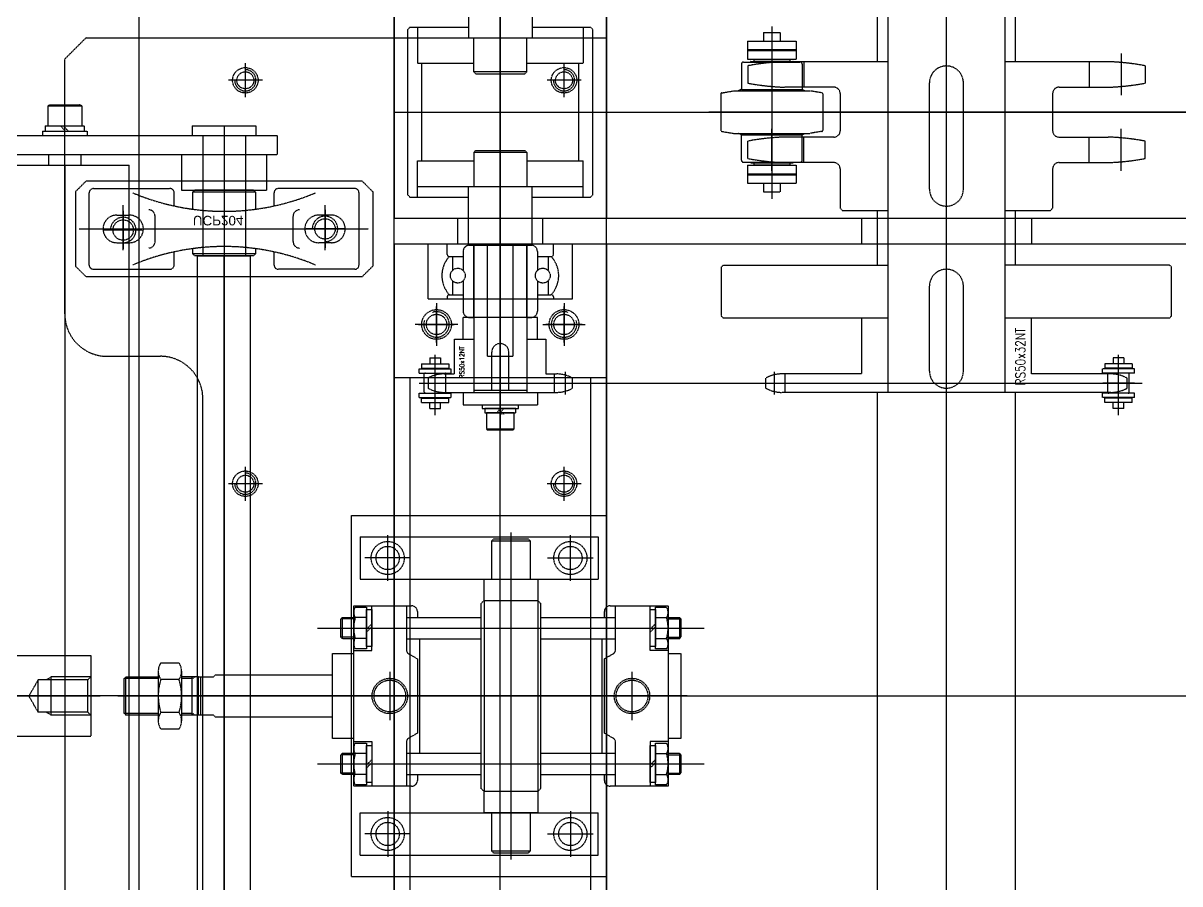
# Model space of a CAD drawing. Header units: millimetres. Extents: x -955179 to -912907, y 62798 to 154298.
# Drawn here: x -954581 to -954037, y 96557 to 96962 of the extents above; entities that cross this region are included whole.
import ezdxf

# ---------------------------------------------------------------- set-up
doc = ezdxf.new("R2010")
doc.units = ezdxf.units.MM
doc.header["$MEASUREMENT"] = 0
doc.linetypes.add('HIDDEN', pattern=[0.375, 0.25, -0.125])
doc.layers.add('CV', color=251, linetype='HIDDEN')
doc.styles.add('KKD', font='romans.shx', dxfattribs={"width": 0.8, "bigfont": 'whgtxt.shx'})
doc.styles.get("Standard").update_dxf_attribs({"font": 'arial.ttf', "height": 1000})

# ---------------------------------------------------------------- blocks, each defined once
blk = doc.blocks.new('A$C310B4FA0')
for p, q in [((176, 150.1), (176.9, 151)), ((176, 132), (176, 150.1)), ((176, 150.1), (194, 150.1)), ((176.9, 151), (193.1, 151)), ((193.1, 151), (194, 150.1)), ((194, 150.1), (194, 132)), ((172.4, 122), (172.4, 132)), ((172.4, 132), (197.6, 132)), ((197.6, 132), (197.6, 122)), ((171, 120.6), (172.4, 122)), ((171, 33.4), (171, 120.6)), ((172.4, 122), (197.6, 122)), ((172.4, 122), (172.4, 32)), ((197.6, 122), (199, 120.6)), ((197.6, 122), (197.6, 32)), ((199, 120.6), (199, 33.4)), ((111, 119.5), (135.8, 119.5)), ((111, 34.5), (111, 119.5)), ((111, 116.36), (111, 101.64)), ((111.76, 118.81), (117, 118.81)), ((117, 118.81), (117, 99.19)), ((117, 100.3), (117, 117.7)), ((117, 117.7), (119.5, 117.7)), ((119.5, 98.5), (119.5, 119.5)), ((119.5, 117.7), (119.5, 100.3)), ((135.8, 119.5), (135.8, 98.7)), ((135.8, 119.5), (138.25, 119.5)), ((141, 116.75), (141, 114)), ((229, 114), (229, 116.75)), ((231.75, 119.5), (234.2, 119.5)), ((234.2, 98.7), (234.2, 119.5)), ((234.2, 119.5), (259, 119.5)), ((250.5, 98.5), (250.5, 119.5)), ((250.5, 117.7), (253, 117.7)), ((250.5, 100.3), (250.5, 117.7)), ((253, 99.19), (253, 118.81)), ((253, 118.81), (258.24, 118.81)), ((253, 117.7), (253, 100.3)), ((259, 119.5), (259, 34.5)), ((259, 101.64), (259, 116.36)), ((105, 113.32), (105.68, 114)), ((105, 104.68), (105, 113.32)), ((105.68, 114), (111, 114)), ((105.68, 104), (105.68, 114)), ((117, 113.91), (111.76, 113.91)), ((119.5, 110.96), (117, 108.46)), ((119.5, 109.54), (117, 107.04)), ((135.8, 114), (171, 114)), ((199, 114), (234.2, 114)), ((250.5, 108.46), (253, 110.96)), ((250.5, 107.04), (253, 109.54)), ((253, 113.91), (258.24, 113.91)), ((259, 114), (264.32, 114)), ((264.32, 114), (265, 113.32)), ((264.32, 114), (264.32, 104)), ((265, 113.32), (265, 104.68)), ((105.68, 104), (105, 104.68)), ((111, 104), (105.68, 104)), ((117, 104.09), (111.76, 104.09)), ((135.8, 104), (171, 104)), ((142, 104), (142, 50)), ((199, 104), (234.2, 104)), ((228, 50), (228, 104)), ((253, 104.09), (258.24, 104.09)), ((264.32, 104), (259, 104)), ((265, 104.68), (264.32, 104)), ((111, 98.5), (119.5, 98.5)), ((117, 99.19), (111.76, 99.19)), ((119.5, 100.3), (117, 100.3)), ((253, 100.3), (250.5, 100.3)), ((259, 98.5), (250.5, 98.5)), ((258.24, 99.19), (253, 99.19)), ((20.21, 92.59), (28.79, 92.59)), ((101, 57), (101, 97)), ((101, 97), (111, 97)), ((136.83, 96.91), (141, 94.5)), ((141, 94.5), (141, 59.5)), ((229, 94.5), (233.17, 96.91)), ((229, 59.5), (229, 94.5)), ((259, 97), (265, 97)), ((265, 97), (265, 57)), ((19, 88.69), (19, 65.31)), ((30, 88.69), (30, 65.31)), ((3, 85.19), (3.81, 86)), ((3, 68.81), (3, 85.19)), ((3.81, 86), (19, 86)), ((3.81, 68), (3.81, 86)), ((28.79, 84.79), (20.21, 84.79)), ((38, 86), (30, 86)), ((35, 68), (35, 86)), ((38, 68), (38, 86)), ((38, 86), (45, 86)), ((39, 68), (39, 86)), ((45, 86), (46, 87)), ((46, 87), (101, 87)), ((3.81, 68), (3, 68.81)), ((19, 68), (3.81, 68)), ((28.79, 69.21), (20.21, 69.21)), ((38, 68), (30, 68)), ((45, 68), (38, 68)), ((46, 67), (45, 68)), ((101, 67), (46, 67)), ((28.79, 61.41), (20.21, 61.41)), ((111, 57), (101, 57)), ((111, 55.5), (119.5, 55.5)), ((111.76, 54.81), (117, 54.81)), ((117, 54.81), (117, 35.19)), ((119.5, 55.5), (119.5, 34.5)), ((135.8, 55.3), (135.8, 34.5)), ((141, 59.5), (136.83, 57.09)), ((233.17, 57.09), (229, 59.5)), ((234.2, 34.5), (234.2, 55.3)), ((259, 55.5), (250.5, 55.5)), ((250.5, 55.5), (250.5, 34.5)), ((253, 35.19), (253, 54.81)), ((253, 54.81), (258.24, 54.81)), ((265, 57), (259, 57)), ((105, 49.32), (105.68, 50)), ((105, 40.68), (105, 49.32)), ((105.68, 50), (111, 50)), ((105.68, 40), (105.68, 50)), ((111, 52.36), (111, 37.64)), ((117, 49.91), (111.76, 49.91)), ((117, 36.3), (117, 53.7)), ((117, 53.7), (119.5, 53.7)), ((119.5, 53.7), (119.5, 36.3)), ((135.8, 50), (171, 50)), ((199, 50), (234.2, 50)), ((250.5, 53.7), (253, 53.7)), ((250.5, 36.3), (250.5, 53.7)), ((253, 53.7), (253, 36.3)), ((253, 49.91), (258.24, 49.91)), ((259, 37.64), (259, 52.36)), ((259, 50), (264.32, 50)), ((264.32, 50), (265, 49.32)), ((264.32, 50), (264.32, 40)), ((265, 49.32), (265, 40.68)), ((119.5, 46.96), (117, 44.46)), ((119.5, 45.54), (117, 43.04)), ((250.5, 44.46), (253, 46.96)), ((250.5, 43.04), (253, 45.54)), ((105.68, 40), (105, 40.68)), ((111, 40), (105.68, 40)), ((117, 40.09), (111.76, 40.09)), ((135.8, 40), (171, 40)), ((141, 40), (141, 37.25)), ((199, 40), (234.2, 40)), ((229, 37.25), (229, 40)), ((253, 40.09), (258.24, 40.09)), ((264.32, 40), (259, 40)), ((265, 40.68), (264.32, 40)), ((135.8, 34.5), (111, 34.5)), ((117, 35.19), (111.76, 35.19)), ((119.5, 36.3), (117, 36.3)), ((138.25, 34.5), (135.8, 34.5)), ((172.4, 32), (171, 33.4)), ((199, 33.4), (197.6, 32)), ((234.2, 34.5), (231.75, 34.5)), ((259, 34.5), (234.2, 34.5)), ((253, 36.3), (250.5, 36.3)), ((258.24, 35.19), (253, 35.19)), ((197.6, 32), (172.4, 32)), ((172.4, 22), (172.4, 32)), ((197.6, 32), (197.6, 22)), ((197.6, 22), (172.4, 22)), ((176, 3.9), (176, 22)), ((194, 22), (194, 3.9)), ((176.9, 3), (176, 3.9)), ((194, 3.9), (176, 3.9)), ((193.1, 3), (176.9, 3)), ((194, 3.9), (193.1, 3))]:
    blk.add_line(p, q)
for centre in [(128, 77), (242, 77)]:
    blk.add_circle(centre, 7.47)
for centre, radius, start, end in [((115.34, 116.36), 4.34, 145.6158, 214.3842), ((138.25, 116.75), 2.75, 0, 90), ((231.75, 116.75), 2.75, 90, 180), ((254.66, 116.36), 4.34, 325.6158, 34.3842), ((127.24, 109), 16.24, 162.412, 197.588), ((242.76, 109), 16.24, 342.412, 17.588), ((115.34, 101.64), 4.34, 145.6158, 214.3842), ((254.66, 101.64), 4.34, 325.6158, 34.3842), ((137.87, 98.7), 2.07, 180, 240), ((232.13, 98.7), 2.07, 300, 0), ((25.9, 88.69), 6.9, 145.6158, 214.3842), ((23.1, 88.69), 6.9, 325.6158, 34.3842), ((44.79, 77), 25.79, 162.412, 197.588), ((4.21, 77), 25.79, 342.412, 17.588), ((25.9, 65.31), 6.9, 145.6158, 214.3842), ((23.1, 65.31), 6.9, 325.6158, 34.3842), ((115.34, 52.36), 4.34, 145.6158, 214.3842), ((137.87, 55.3), 2.07, 120, 180), ((232.13, 55.3), 2.07, 0, 60), ((254.66, 52.36), 4.34, 325.6158, 34.3842), ((127.24, 45), 16.24, 162.412, 197.588), ((242.76, 45), 16.24, 342.412, 17.588), ((115.34, 37.64), 4.34, 145.6158, 214.3842), ((254.66, 37.64), 4.34, 325.6158, 34.3842), ((138.25, 37.25), 2.75, 270, 360), ((231.75, 37.25), 2.75, 180, 270)]:
    blk.add_arc(centre, radius, start, end)
at = {"layer": 'CV'}
for p, q in [((185, 154), (185, 0)), ((94, 109), (276, 109)), ((111, 113.32), (105, 113.32)), ((259, 113.32), (265, 113.32)), ((111, 104.68), (105, 104.68)), ((259, 104.68), (265, 104.68)), ((128, 88.33), (128, 65.67)), ((242, 88.33), (242, 65.67)), ((19, 85.19), (3, 85.19)), ((35, 85.19), (30, 85.19)), ((36.41, 86), (35, 85.19)), ((0, 77), (268, 77)), ((19, 68.81), (3, 68.81)), ((35, 68.81), (30, 68.81)), ((36.41, 68), (35, 68.81)), ((111, 49.32), (105, 49.32)), ((259, 49.32), (265, 49.32)), ((94, 45), (276, 45)), ((111, 40.68), (105, 40.68)), ((259, 40.68), (265, 40.68))]:
    blk.add_line(p, q, dxfattribs=at)
for centre in [(128, 77), (242, 77)]:
    blk.add_circle(centre, 8.33, dxfattribs=at)
blk = doc.blocks.new('A$C23B45319')
for p, q in [((1.05, 24.05), (1.05, 22.05)), ((1.05, 24.05), (13.98, 24.05)), ((1.05, 22.05), (13.98, 22.05)), ((4.97, 27), (10.06, 27)), ((4.97, 27), (4.97, 24.05)), ((10.06, 27), (10.06, 24.05)), ((13.98, 24.05), (13.98, 22.05)), ((0, 21.76), (15.01, 21.76)), ((0, 19.76), (0, 21.76)), ((0, 19.76), (15.01, 19.76)), ((0.01, 19.76), (15.01, 19.76)), ((2.43, 10.73), (2.43, 19.26)), ((12.59, 10.73), (12.59, 19.26)), ((15.03, 19.76), (15.03, 21.76)), ((0, 10.23), (15.01, 10.23)), ((0, 8.23), (0, 10.23)), ((0, 8.23), (15.01, 8.23)), ((1.05, 5.95), (1.05, 7.95)), ((1.05, 7.95), (13.98, 7.95)), ((1.05, 5.95), (13.98, 5.95)), ((4.97, 3), (4.97, 5.95)), ((10.06, 3), (10.06, 5.95)), ((13.98, 5.95), (13.98, 7.95)), ((15.03, 8.23), (15.03, 10.23)), ((4.97, 3), (10.06, 3))]:
    blk.add_line(p, q)
for centre, start, end in [((2.93, 19.26), 90, 180), ((12.09, 19.26), 0, 90), ((2.93, 10.73), 180, 270), ((12.09, 10.73), 270, 0)]:
    blk.add_arc(centre, 0.5, start, end)
at = {"layer": 'CV'}
for p, q in [((7.51, 0), (7.51, 28.3)), ((0, 15), (15.01, 15))]:
    blk.add_line(p, q, dxfattribs=at)
blk = doc.blocks.new('A$C6A421805')
at = {"layer": 'CV', "rotation": 90}
blk.add_blockref('A$C23B45319', (28.3, 0), dxfattribs=at)
blk = doc.blocks.new('A$C24162613')
at = {"layer": 'CV'}
for p, q in [((-275, -3700), (-275, 3700)), ((0, -3700), (0, 3700)), ((-225, -3700), (-225, -3110)), ((-213, -3700), (-213, -3110)), ((-275, -3326.26), (-275, -3551.82)), ((-202, -3334), (-203, -3335)), ((-203, -3335), (-203, -3412.5)), ((-179, -3334), (-202, -3334)), ((-178, -3335), (-179, -3334)), ((-178, -3335), (-178, -3412.5)), ((-296.84, -3346.5), (-288.66, -3346.5)), ((-253.16, -3346.5), (-261.34, -3346.5)), ((-147.35, -3688.18), (-147.35, -3347.83)), ((-156.4, -3352.56), (-154.4, -3352.56)), ((-156.4, -3352.56), (-156.4, -3365.48)), ((-154.4, -3352.56), (-154.4, -3365.48)), ((-154.12, -3351.51), (-154.12, -3366.52)), ((-152.12, -3351.51), (-154.12, -3351.51)), ((-152.12, -3351.51), (-152.12, -3366.52)), ((-152.12, -3351.52), (-152.12, -3366.52)), ((-143.08, -3353.94), (-151.62, -3353.94)), ((-147.35, -3351.51), (-147.35, -3366.52)), ((-142.58, -3351.51), (-142.58, -3366.52)), ((-140.59, -3351.51), (-142.58, -3351.51)), ((-140.59, -3351.51), (-140.59, -3366.52)), ((-138.3, -3352.56), (-140.3, -3352.56)), ((-140.3, -3352.56), (-140.3, -3365.48)), ((-138.3, -3352.56), (-138.3, -3365.48)), ((-302.62, -3357.81), (-282.93, -3357.81)), ((-247.38, -3357.81), (-267.07, -3357.81)), ((-132.35, -3359.02), (-160.65, -3359.02)), ((-159.35, -3356.48), (-159.35, -3361.57)), ((-159.35, -3356.48), (-156.4, -3356.48)), ((-142, -3359.02), (-152.7, -3359.02)), ((-149.74, -3355), (-144.96, -3355)), ((-135.35, -3356.48), (-138.3, -3356.48)), ((-135.35, -3356.48), (-135.35, -3361.57)), ((-298.75, -3363.8), (-298.75, -3412.5)), ((-286.75, -3387), (-286.75, -3363.8)), ((-263.25, -3387), (-263.25, -3363.8)), ((-251.25, -3387), (-251.25, -3363.8)), ((-159.35, -3361.57), (-156.4, -3361.57)), ((-151.7, -3362.55), (-151.7, -3400)), ((-143, -3364.1), (-151.7, -3364.1)), ((-143.08, -3364.1), (-151.62, -3364.1)), ((-143, -3362.55), (-143, -3517.45)), ((-135.35, -3361.57), (-138.3, -3361.57)), ((-156.4, -3365.48), (-154.4, -3365.48)), ((-152.12, -3366.53), (-154.12, -3366.53)), ((-140.59, -3366.53), (-142.58, -3366.53)), ((-138.3, -3365.48), (-140.3, -3365.48)), ((-298.75, -3372.8), (-286.75, -3372.8)), ((-251.25, -3372.8), (-263.25, -3372.8)), ((-283.75, -3390), (-266.25, -3390)), ((-248.25, -3390), (-229.75, -3390)), ((-228.75, -3391), (-229.75, -3390)), ((-228.75, -3412.5), (-228.75, -3391)), ((-225, -3400), (-213, -3400)), ((-151.7, -3400), (-178, -3400)), ((-178, -3400), (-178, -3412.5)), ((-298.75, -3407.5), (-339.8, -3407.5)), ((-203, -3407.5), (-228.75, -3407.5)), ((143, -3407.5), (-143, -3407.5)), ((-143, -3407.5), (-143, -3472.5)), ((-469.6, -3412.5), (-143, -3412.5)), ((-238.75, -3432), (-288.75, -3432)), ((-153, -3432), (-193, -3432)), ((397.66, -3440), (-497.16, -3440)), ((-238.75, -3448), (-288.75, -3448)), ((-153, -3448), (-193, -3448)), ((-469.6, -3467.5), (-143, -3467.5)), ((-298.75, -3467.5), (-298.75, -3516.19)), ((-228.75, -3489), (-228.75, -3467.5)), ((-203, -3545), (-203, -3467.5)), ((-178, -3467.5), (-178, -3545)), ((-178, -3467.5), (-178, -3480)), ((-298.75, -3472.5), (-339.8, -3472.5)), ((-203, -3472.5), (-228.75, -3472.5)), ((143, -3472.5), (-143, -3472.5)), ((-225, -3480), (-213, -3480)), ((-178, -3480), (-151.7, -3480)), ((-151.7, -3480), (-151.7, -3517.45)), ((-283.75, -3490), (-266.25, -3490)), ((-248.25, -3490), (-229.75, -3490)), ((-228.75, -3489), (-229.75, -3490)), ((-286.75, -3493), (-286.75, -3516.19)), ((-275, -3550.2), (-275, -3492.66)), ((-263.25, -3493), (-263.25, -3516.19)), ((-251.25, -3493), (-251.25, -3516.19)), ((-284.07, -3498.61), (-285, -3504.19)), ((-283.58, -3498.19), (-266.42, -3498.19)), ((-265.93, -3498.61), (-265, -3504.19)), ((-285.7, -3507.9), (-285, -3506.41)), ((-285, -3540.19), (-285, -3504.19)), ((-265, -3540.19), (-265, -3504.19)), ((-264.3, -3507.9), (-265, -3506.41)), ((-308.5, -3533.69), (-308.5, -3510.69)), ((-308.5, -3510.69), (-300, -3510.69)), ((-304.5, -3533.69), (-304.5, -3510.69)), ((-304, -3533.69), (-304, -3510.69)), ((-300, -3533.69), (-300, -3510.69)), ((-298.75, -3507.19), (-286.75, -3507.19)), ((-298.6, -3535.48), (-298.6, -3508.9)), ((-297.6, -3507.9), (-285.7, -3507.9)), ((-285.7, -3536.48), (-285.7, -3507.9)), ((-252.4, -3507.9), (-264.3, -3507.9)), ((-264.3, -3536.48), (-264.3, -3507.9)), ((-251.25, -3507.19), (-263.25, -3507.19)), ((-251.4, -3535.48), (-251.4, -3508.9)), ((-250, -3533.69), (-250, -3510.69)), ((-250, -3510.69), (-241.5, -3510.69)), ((-246, -3533.69), (-246, -3510.69)), ((-245.5, -3533.69), (-245.5, -3510.69)), ((-241.5, -3533.69), (-241.5, -3510.69)), ((-299.85, -3530.69), (-299.85, -3513.69)), ((-299.85, -3513.69), (-298.9, -3513.69)), ((-298.9, -3532.09), (-298.9, -3512.29)), ((-298.7, -3512.09), (-298.6, -3512.09)), ((-251.3, -3512.09), (-251.4, -3512.09)), ((-251.1, -3532.09), (-251.1, -3512.29)), ((-251.1, -3513.69), (-250.15, -3513.69)), ((-250.15, -3530.69), (-250.15, -3513.69)), ((-143, -3515.9), (-151.7, -3515.9)), ((-315.31, -3522.19), (-234.16, -3522.19)), ((-312.5, -3526.16), (-312.5, -3518.22)), ((-312.5, -3518.22), (-308.5, -3518.22)), ((-302.62, -3522.19), (-282.93, -3522.19)), ((-247.38, -3522.19), (-267.07, -3522.19)), ((-241.5, -3518.22), (-237.5, -3518.22)), ((-237.5, -3526.16), (-237.5, -3518.22)), ((-142, -3520.98), (-152.7, -3520.98)), ((-312.5, -3526.16), (-308.5, -3526.16)), ((-241.5, -3526.16), (-237.5, -3526.16)), ((-144.96, -3525), (-149.74, -3525)), ((-299.85, -3530.69), (-298.9, -3530.69)), ((-298.7, -3532.29), (-298.6, -3532.29)), ((-296.84, -3533.5), (-288.66, -3533.5)), ((-253.16, -3533.5), (-261.34, -3533.5)), ((-251.3, -3532.29), (-251.4, -3532.29)), ((-251.1, -3530.69), (-250.15, -3530.69)), ((-308.5, -3533.69), (-300, -3533.69)), ((-297.6, -3536.48), (-285.7, -3536.48)), ((-285.7, -3536.48), (-285, -3537.98)), ((-264.3, -3536.48), (-265, -3537.98)), ((-252.4, -3536.48), (-264.3, -3536.48)), ((-250, -3533.69), (-241.5, -3533.69)), ((-284.07, -3545.78), (-285, -3540.19)), ((-265.93, -3545.78), (-265, -3540.19)), ((-283.58, -3546.19), (-266.42, -3546.19)), ((-202, -3546), (-203, -3545)), ((-202, -3546), (-179, -3546)), ((-178, -3545), (-179, -3546)), ((0, -3562, -4.18), (0, -4015.64, -4.18)), ((825, -3600), (-825, -3600)), ((-325, -3600), (-225, -3600)), ((-225, -3600), (-325, -3600)), ((310, -3600, -0.01), (-310, -3600, -0.01)), ((-310, -3845), (-310, -3600)), ((-150, -3600), (-213, -3600)), ((-150, -3600), (-213, -3600)), ((-213, -3600), (213, -3600)), ((-150, -3700), (-150, -3600)), ((-150, -3700), (-150, -3600)), ((-85, -3720, -4.17), (-85, -3600, -4.17)), ((85, -3600, -4.18), (-85, -3600, -4.18)), ((-75, -3604, -4.18), (-55, -3604, -4.18)), ((-75, -3716, -4.15), (-75, -3604, -4.18)), ((-55, -3716, -4.15), (-55, -3604, -4.18)), ((75, -3604, -4.18), (55, -3604, -4.18)), ((55, -3716, -4.15), (55, -3604, -4.18)), ((75, -3716, -4.15), (75, -3604, -4.18)), ((85, -3720, -4.17), (85, -3600, -4.17)), ((-315, -3607.5), (-314, -3606.5)), ((-315, -3635), (-315, -3607.5)), ((-236, -3606.5), (-314, -3606.5)), ((-236, -3606.5), (-235, -3607.5)), ((-235, -3635), (-235, -3607.5)), ((-150, -3607.5), (150, -3607.5)), ((-65, -3627.79, -4.18), (-65, -3606.21, -4.18)), ((65, -3627.79, -4.18), (65, -3606.21, -4.18)), ((-315, -3611), (-298, -3611)), ((-310, -3689), (-310, -3611)), ((-298, -3637.5), (-298, -3611)), ((-252, -3613.05), (-298, -3613.05)), ((-290, -3612), (-290, -3628)), ((-252, -3637.5), (-252, -3611)), ((-235, -3611), (-252, -3611)), ((-240, -3689), (-240, -3611)), ((-175, -3630), (-175, -3610)), ((-175, -3611.5), (-175, -3628.5)), ((-100, -3612), (-100, -3628)), ((-282, -3620), (-298, -3620)), ((-187, -3616), (-213, -3616)), ((-213, -3684), (-213, -3616)), ((-187, -3684, -1.14), (-187, -3616, -1.14)), ((-185, -3620), (-165, -3620)), ((-166.5, -3620), (-183.5, -3620)), ((-142, -3619.33), (-152.7, -3619.33)), ((-144.96, -3616), (-149.74, -3616)), ((-92, -3620), (-108, -3620)), ((-54.21, -3617, -4.18), (-75.79, -3617, -4.18)), ((54.21, -3617, -4.18), (75.79, -3617, -4.18)), ((-208, -3625), (-213, -3625)), ((-207, -3632.5), (-207, -3626)), ((-189, -3632.5), (-189, -3626)), ((-188, -3625), (-187, -3625)), ((-151.7, -3628.5), (-151.7, -3623.51)), ((-143, -3624.41), (-151.7, -3624.41)), ((-143, -3676.49), (-143, -3623.51)), ((-213, -3630), (-225, -3630)), ((-207, -3627.5), (-200.45, -3627.5)), ((-195.55, -3627.5), (-189, -3627.5)), ((-168, -3628.5), (-151.7, -3628.5)), ((-168, -3637.5), (-168, -3628.5)), ((-337.7, -3635), (-310, -3635)), ((-337.7, -3635), (-310, -3635)), ((-212.3, -3635), (-240, -3635)), ((-212.3, -3635), (-240, -3635)), ((-212.3, -3665), (-212.3, -3635)), ((-212.3, -3637.5), (-212.3, -3635.5)), ((-209.3, -3632.5), (-200.45, -3632.5)), ((-195.55, -3632.5), (-181.3, -3632.5)), ((-187, -3632.5), (-181.3, -3632.5)), ((-168, -3632.5), (-178.3, -3632.5)), ((-178.3, -3632.5), (-178.3, -3637.5)), ((-178.3, -3635.5), (-178.3, -3664.5)), ((-178.3, -3637.5), (-178.3, -3635.5)), ((-143, -3667.5), (-143, -3632.5)), ((-143, -3632.5), (-137, -3632.5)), ((-137, -3632.5), (-137, -3667.5)), ((-294, -3637.5), (-310, -3637.5)), ((-294, -3637.5), (-294, -3662.5)), ((-293, -3638.5), (-294, -3637.5)), ((-293, -3661.5), (-293, -3638.5)), ((-257, -3638.5), (-256, -3637.5)), ((-257, -3661.5), (-257, -3638.5)), ((-256, -3637.5), (-256, -3662.5)), ((-256, -3637.5), (-240, -3637.5)), ((-212.3, -3637.5), (-143, -3637.5)), ((-178.3, -3637.5), (-212.3, -3637.5)), ((-144, -3662.5), (-144, -3637.5)), ((-135.4, -3641.5), (-137, -3641.5)), ((-137, -3641.5), (-137, -3658.5)), ((-135.4, -3658.5), (-135.4, -3641.5)), ((-160, -3644), (-213, -3644)), ((-144, -3646), (-162, -3646)), ((-160, -3656), (-160, -3644)), ((-133.4, -3642.7), (-135.4, -3642.7)), ((-135.4, -3642.7), (-135.4, -3657.3)), ((-133.4, -3657.3), (-133.4, -3642.7)), ((-125.9, -3643.5), (-133.4, -3643.5)), ((-133.4, -3643.5), (-133.4, -3656.5)), ((-125.9, -3656.5), (-125.9, -3643.5)), ((-125.4, -3643.79), (-125.9, -3643.5)), ((-125.4, -3656.21), (-125.4, -3643.79)), ((925, -3650), (-925, -3650)), ((-389.3, -3650), (-125.4, -3650)), ((-135.4, -3648.43), (-133.4, -3650)), ((-135.4, -3650), (-133.4, -3651.57)), ((-160, -3656), (-213, -3656)), ((-144, -3654), (-162, -3654)), ((-137, -3658.5), (-135.4, -3658.5)), ((-135.4, -3657.3), (-133.4, -3657.3)), ((-133.4, -3656.5), (-125.9, -3656.5)), ((-125.9, -3656.5), (-125.4, -3656.21)), ((-294, -3662.5), (-310, -3662.5)), ((-298, -3689), (-298, -3662.5)), ((-293, -3661.5), (-294, -3662.5)), ((-257, -3661.5), (-256, -3662.5)), ((-256, -3662.5), (-240, -3662.5)), ((-252, -3689), (-252, -3662.5)), ((-212.3, -3662.5), (-143, -3662.5)), ((-178.3, -3662.5), (-212.3, -3662.5)), ((-212.3, -3664.5), (-212.3, -3662.5)), ((-178.3, -3662.5), (-178.3, -3667.5)), ((-178.3, -3664.5), (-178.3, -3662.5)), ((-168, -3671.5), (-168, -3662.5)), ((-337.7, -3665), (-310, -3665)), ((-315, -3692.5), (-315, -3665)), ((-212.3, -3665), (-240, -3665)), ((-235, -3692.5), (-235, -3665)), ((-209.3, -3667.5), (-200.45, -3667.5)), ((-207, -3674), (-207, -3667.5)), ((-195.55, -3667.5), (-181.3, -3667.5)), ((-189, -3674), (-189, -3667.5)), ((-187, -3667.5), (-181.3, -3667.5)), ((-168, -3667.5), (-178.3, -3667.5)), ((-143, -3667.5), (-137, -3667.5)), ((-213, -3670), (-225, -3670)), ((-208, -3675), (-213, -3675)), ((-207, -3672.5), (-200.45, -3672.5)), ((-195.55, -3672.5), (-189, -3672.5)), ((-188, -3675), (-187, -3675)), ((-175, -3670), (-175, -3690)), ((-175, -3688.5), (-175, -3671.5)), ((-151.7, -3671.5), (-168, -3671.5)), ((-151.7, -3676.49), (-151.7, -3671.5)), ((-185, -3680), (-165, -3680)), ((-166.5, -3680), (-183.5, -3680)), ((-142, -3680.67), (-152.7, -3680.67)), ((-143, -3675.59), (-151.7, -3675.59)), ((-187, -3684), (-213, -3684)), ((-149.74, -3684), (-144.96, -3684)), ((-315, -3689), (-298, -3689)), ((-252, -3686.95), (-298, -3686.95)), ((-235, -3689), (-252, -3689)), ((-314, -3693.5), (-315, -3692.5)), ((-236, -3693.5), (-314, -3693.5)), ((-235, -3692.5), (-236, -3693.5)), ((-150, -3692.5), (150, -3692.5)), ((-65, -3692.21, -4.18), (-65, -3713.79, -4.18)), ((65, -3692.21, -4.18), (65, -3713.79, -4.18)), ((925, -3700), (-925, -3700)), ((-325, -3700), (-225, -3700)), ((-325, -3700), (-225, -3700)), ((-150, -3700), (-225, -3700)), ((-213, -3700), (-150, -3700)), ((-213, -3700), (213, -3700)), ((-54.21, -3703, -4.18), (-75.79, -3703, -4.18)), ((54.21, -3703, -4.18), (75.79, -3703, -4.18)), ((-242.5, -3715, 12.33), (-237.5, -3710, 12.33)), ((-237.5, -3710, 12.33), (-202.5, -3710, 12.33)), ((-220, -3848.22, -10.57), (-220, -3712.01, -10.57)), ((-197.5, -3715, 12.33), (-202.5, -3710, 12.33)), ((-242.5, -3715, 12.33), (-242.5, -3845, 12.33)), ((-239, -3718.5, -10.57), (-239, -3754.5, -10.57)), ((-203, -3716.5, -10.57), (-237, -3716.5, -10.57)), ((-201, -3718.5, -10.57), (-201, -3754.5, -10.57)), ((-197.5, -3715, 12.33), (-197.5, -3845, 12.33)), ((-75, -3716, -4.18), (-55, -3716, -4.18)), ((75, -3716, -4.18), (55, -3716, -4.18)), ((-220, -3723.5, -10.57), (-220, -3741.5, -10.57)), ((85, -3720, -4.18), (-85, -3720, -4.18)), ((-226.5, -3729.5, -10.57), (-226.5, -3735.5, -10.57)), ((-213.5, -3729.5, -10.57), (-213.5, -3735.5, -10.57)), ((-209.93, -3732.5, -10.57), (-231.14, -3732.5, -10.57)), ((-229, -3732.5, -10.57), (-211, -3732.5, -10.57)), ((-214, -3747.5, -10.57), (-226, -3747.5, -10.57)), ((-264, -4010.39, -4.18), (-264, -3755, 12.32)), ((-264, -3755, 12.47), (-255, -3755, 12.47)), ((-255, -4010.39, -4.18), (-255, -3755, 12.32)), ((-230.82, -3756.5, -10.57), (-237, -3756.5, -10.57)), ((-203, -3756.5, -10.57), (-209.18, -3756.5, -10.57)), ((-290, -3762), (-290, -3778)), ((-255, -3760, 12.32), (-238.3, -3760, 12.32)), ((-238.3, -3800, -10.57), (-238.3, -3760, -10.57)), ((-100, -3762), (-100, -3778)), ((-268.5, -3795, 12.32), (-268.5, -3765, 12.32)), ((-268.5, -3765, 12.32), (-264, -3765, 12.32)), ((-238.3, -3766.2, -10.57), (-237.3, -3765.2, -10.57)), ((-238.3, -3766.2, -10.57), (-238.3, -3793.8, -10.57)), ((-237.3, -3765.2, -10.57), (-229.29, -3765.2, -10.57)), ((-237.3, -3765.2, -10.57), (-237.3, -3794.8, -10.57)), ((-210.71, -3765.2, -10.57), (-208.3, -3765.2, -10.57)), ((-208.3, -3765.2, -10.57), (-208.3, -3794.8, -10.57)), ((-208.3, -3765.2, -10.57), (-207.3, -3766.2, -10.57)), ((-207.3, -3766.2, -10.57), (-207.3, -3793.8, -10.57)), ((207.3, -3767.5, 12.32), (-207.3, -3767.5, 12.32)), ((-207.3, -3792.5, -10.57), (-207.3, -3767.5, -10.57)), ((-282, -3770), (-298, -3770)), ((-264, -3770, 12.32), (-207.3, -3770, 12.32)), ((-207.3, -3790, -10.57), (-207.3, -3770, -10.57)), ((-92, -3770), (-108, -3770)), ((-268.5, -3780, 12.33), (242.5, -3780, 12.33)), ((268.5, -3780, 12.32), (-207.3, -3780, 12.32)), ((-268.5, -3795, 12.32), (-264, -3795, 12.32)), ((-264, -3790, 12.32), (-207.3, -3790, 12.32)), ((-237.3, -3794.8, -10.57), (-238.3, -3793.8, -10.57)), ((-237.3, -3794.8, -10.57), (-229.29, -3794.8, -10.57)), ((-210.71, -3794.8, -10.57), (-208.3, -3794.8, -10.57)), ((-207.3, -3793.8, -10.57), (-208.3, -3794.8, -10.57)), ((207.3, -3792.5, 12.32), (-207.3, -3792.5, 12.32)), ((140, -3790, -4.18), (-140, -3790, -4.18)), ((-255, -3800, 12.32), (-238.3, -3800, 12.32)), ((-239, -3841.5, -10.57), (-239, -3805.5, -10.57)), ((-230.82, -3803.5, -10.57), (-237, -3803.5, -10.57)), ((-203, -3803.5, -10.57), (-209.18, -3803.5, -10.57)), ((-201, -3841.5, -10.57), (-201, -3805.5, -10.57)), ((-160, -3835, -4.18), (-160, -3810, -4.18)), ((-214, -3812.5, -10.57), (-226, -3812.5, -10.57)), ((-219.47, -3818.5, -10.57), (-219.47, -3836.5, -10.57)), ((250, -3824.75, 4.02), (-250, -3824.75, 4.02)), ((-250, -3885.25, 4.02), (-250, -3824.75, 12.31)), ((-209.93, -3827.5, -10.57), (-231.14, -3827.5, -10.57)), ((-228.47, -3827.5, -10.57), (-210.47, -3827.5, -10.57)), ((-226.5, -3830.5, -10.57), (-226.5, -3824.5, -10.57)), ((-213.5, -3830.5, -10.57), (-213.5, -3824.5, -10.57)), ((0, -3916.43, 12.31), (0, -3838.34, 12.31)), ((-203, -3843.5, -10.57), (-237, -3843.5, -10.57)), ((-19, -3912.79, 12.31), (-19, -3842.79, 12.31)), ((-19, -3842.79, 12.31), (19, -3842.79, 12.31)), ((-9, -3842.79, 12.31), (-7.65, -3844.15, 12.31)), ((-9, -3842.79, 12.31), (-9, -3861.33, 12.31)), ((9, -3842.79, 12.31), (7.65, -3844.15, 12.31)), ((9, -3842.79, 12.31), (9, -3861.33, 12.31)), ((19, -3912.79, 12.31), (19, -3842.79, 12.31)), ((-310, -3845), (-300, -3855)), ((-277.9, -3847, 4.02), (-278.5, -3848.04, 12.31)), ((-278.5, -3861.96, 4.02), (-278.5, -3848.04, 12.31)), ((-277.9, -3847, 4.02), (-268.5, -3847, 12.31)), ((-277.9, -3863, 4.02), (-277.9, -3847, 12.31)), ((-268.5, -3864.2, 4.02), (-268.5, -3845.8, 12.31)), ((-268.5, -3845.8, 4.02), (-266, -3845.8, 12.31)), ((-266, -3844.5, 4.02), (-264, -3844.5, 12.31)), ((-266, -3865.5, 4.02), (-266, -3844.5, 12.31)), ((-264, -3865.5, 4.02), (-264, -3844.5, 12.31)), ((-255, -3847.5, 4.02), (-250, -3847.5, 12.31)), ((-255, -3862.5, 4.02), (-255, -3847.5, 12.31)), ((-237.5, -3850, 12.33), (-242.5, -3845, 12.33)), ((-202.5, -3850, 12.33), (-197.5, -3845, 12.33)), ((7.65, -3844.15, 12.31), (-7.65, -3844.15, 12.31)), ((-7.65, -3844.15, 12.31), (-7.65, -3867.48, 12.31)), ((7.65, -3844.15, 12.31), (7.65, -3867.48, 12.31)), ((-266, -3853.38, 4.02), (-268.5, -3855.52, 12.31)), ((-266, -3854.74, 4.02), (-268.5, -3856.88, 12.31)), ((-237.5, -3850, 12.33), (-202.5, -3850, 12.32)), ((-179.99, -3855, -3.7), (-300, -3855)), ((-246.63, -3855, 4.02), (-278.5, -3855, 12.94)), ((-250, -3855, 12.31), (278.5, -3855, 12.31)), ((-277.9, -3863, 4.02), (-278.5, -3861.96, 12.31)), ((-277.9, -3863, 4.02), (-268.5, -3863, 12.31)), ((-268.5, -3864.2, 4.02), (-266, -3864.2, 12.31)), ((-266, -3865.5, 4.02), (-264, -3865.5, 12.31)), ((-250, -3862.5, 4.02), (-255, -3862.5, 12.31)), ((9, -3861.33, 12.31), (-9, -3861.33, 12.31)), ((-9, -3861.33, 12.31), (-7.65, -3863.67, 12.31)), ((9, -3861.33, 12.31), (7.65, -3863.67, 12.31)), ((-7.65, -3867.48, 12.31), (0, -3871.9, 12.31)), ((7.65, -3867.48, 12.31), (-7.65, -3867.48, 12.31)), ((7.65, -3867.48, 12.31), (0, -3871.9, 12.31))]:
    blk.add_line(p, q, dxfattribs=at)
for centre, radius in [((-65, -3617, -4.18), 7.79), ((65, -3617, -4.18), 7.79), ((-290, -3620), 6), ((-175, -3620), 7), ((-175, -3620), 4.8), ((-100, -3620), 6), ((-65, -3617, -4.18), 5.5), ((65, -3617, -4.18), 5.5), ((-290, -3620), 4), ((-100, -3620), 4), ((-198, -3630), 3.5), ((-198, -3670), 3.5), ((-175, -3680), 7), ((-175, -3680), 4.8), ((-65, -3703, -4.18), 7.79), ((65, -3703, -4.18), 7.79), ((-65, -3703, -4.18), 5.5), ((65, -3703, -4.18), 5.5), ((-220, -3732.5, -10.57), 4.8), ((-290, -3770), 6), ((-290, -3770), 4), ((-100, -3770), 6), ((-100, -3770), 4), ((-219.47, -3827.5, -10.57), 4.8)]:
    blk.add_circle(centre, radius, dxfattribs=at)
for centre, radius, start, end in [((-183.96, -3367.72), 114.86, 169.3513, 178.0448), ((-401.54, -3367.72), 114.86, 1.9552, 10.6487), ((-148.46, -3367.72), 114.86, 169.3513, 178.0448), ((-366.04, -3367.72), 114.86, 1.9552, 10.6487), ((-151.62, -3354.44), 0.5, 90, 180), ((-143.08, -3354.44), 0.5, 0, 90), ((-136.17, -3362.55), 15.53, 150.9, 179.9804), ((-158.53, -3362.55), 15.53, 0.0196, 29.1), ((-151.62, -3363.6), 0.5, 180, 270), ((-143.08, -3363.6), 0.5, 270, 0), ((-283.75, -3387), 3, 180, 270), ((-266.25, -3387), 3, 270, 0), ((-248.25, -3387), 3, 180, 270), ((-288.75, -3440), 8, 90, 270), ((-238.75, -3440), 8, 270, 90), ((-193, -3440), 8, 90, 270), ((-153, -3440), 8, 270, 90), ((-283.75, -3493), 3, 90, 180), ((-266.25, -3493), 3, 0, 90), ((-248.25, -3493), 3, 90, 180), ((-283.58, -3498.69), 0.5, 90, 170.5377), ((-266.42, -3498.69), 0.5, 9.4623, 90), ((-297.6, -3508.9), 1, 90, 180), ((-252.4, -3508.9), 1, 0, 90), ((-298.7, -3512.29), 0.2, 90, 180), ((-183.96, -3512.28), 114.86, 181.9552, 190.6487), ((-401.54, -3512.28), 114.86, 349.3513, 358.0448), ((-148.46, -3512.28), 114.86, 181.9552, 190.6487), ((-366.04, -3512.28), 114.86, 349.3513, 358.0448), ((-251.3, -3512.29), 0.2, 0, 90), ((-136.17, -3517.45), 15.53, 180.0196, 209.1), ((-158.53, -3517.45), 15.53, 330.9, 359.9804), ((-298.7, -3532.09), 0.2, 180, 270), ((-251.3, -3532.09), 0.2, 270, 0), ((-297.6, -3535.48), 1, 180, 270), ((-252.4, -3535.48), 1, 270, 0), ((-283.58, -3545.69), 0.5, 189.4623, 270), ((-266.42, -3545.69), 0.5, 270, 350.5377), ((-290, -3620), 5, 270, 180), ((-175, -3620), 6, 162, 108), ((-100, -3620), 5, 270, 180), ((-136.29, -3623.52), 15.41, 150.782, 179.9784), ((-158.41, -3623.52), 15.41, 0.0216, 29.218), ((-208, -3626), 1, 0, 90), ((-198, -3635.82), 13.32, 47.499, 132.501), ((-188, -3626), 1, 90, 180), ((-209.3, -3635.5), 3, 90, 180), ((-181.3, -3635.5), 3, 0, 90), ((-181.3, -3635.5), 3, 0, 90), ((-162, -3650), 4, 90, 270), ((-209.3, -3664.5), 3, 180, 270), ((-181.3, -3664.5), 3, 270, 0), ((-181.3, -3664.5), 3, 270, 0), ((-208, -3674), 1, 270, 0), ((-198, -3664.18), 13.32, 227.499, 312.501), ((-188, -3674), 1, 180, 270), ((-175, -3680), 6, 252, 198), ((-136.29, -3676.48), 15.41, 180.0216, 209.218), ((-158.41, -3676.48), 15.41, 330.782, 359.9784), ((-237, -3718.5, -10.57), 2, 90, 180), ((-203, -3718.5, -10.57), 2, 0, 90), ((-220, -3729.5, -10.57), 6.5, 0, 180), ((-220, -3732.5, -10.57), 6, 0, 270), ((-339.08, -3780, -10.57), 110.78, 337.1416, 22.8584), ((-220, -3735.5, -10.57), 6.5, 180, 0), ((-100.92, -3780, -10.57), 110.78, 157.1416, 202.8584), ((-226, -3744.5, -10.57), 3, 180, 270), ((-214, -3744.5, -10.57), 3, 270, 0), ((-237, -3754.5, -10.57), 2, 180, 270), ((-203, -3754.5, -10.57), 2, 270, 0), ((-290, -3770), 5, 270, 180), ((-100, -3770), 5, 270, 180), ((-140, -3810, -4.18), 20, 90, 180), ((-237, -3805.5, -10.57), 2, 90, 180), ((-203, -3805.5, -10.57), 2, 0, 90), ((-226, -3815.5, -10.57), 3, 90, 180), ((-214, -3815.5, -10.57), 3, 0, 90), ((-220, -3824.5, -10.57), 6.5, 0, 180), ((-219.47, -3827.5, -10.57), 6, 0, 270), ((-220, -3830.5, -10.57), 6.5, 180, 0), ((-237, -3841.5, -10.57), 2, 180, 270), ((-203, -3841.5, -10.57), 2, 270, 0)]:
    blk.add_arc(centre, radius, start, end, dxfattribs=at)
at = {"layer": 'CV', "extrusion": (0.024017, -1.80147e-15, 0.999712)}
blk.add_arc((-3835, 179.85, -8.02), 20, 180, 270, dxfattribs=at)
at = {"layer": 'CV', "rotation": 89.99999999999994}
blk.add_blockref('A$C310B4FA0', (77, -3830, -4.18), dxfattribs=at)
at = {"layer": 'CV', "extrusion": (0, 0, -1), "xscale": -1, "zscale": -1}
blk.add_blockref('A$C6A421805', (160.65, -3688.18), dxfattribs=at)
at = {"layer": 'CV', "style": 'KKD', "width": 0.8}
blk.add_text('RS50x32NT', height=4.5, rotation=180, dxfattribs=at).set_placement((-146.3, -3402.93))
at = {"layer": 'CV'}
blk.add_text('M8', height=1, rotation=90, dxfattribs=at).set_placement((-132.4, -3650))
at = {"layer": 'CV', "text_generation_flag": 4}
blk.add_text('UCP204', height=4.5, rotation=90, dxfattribs=at).set_placement((-226.16, -3794.7))
at = {"layer": 'CV', "insert": (-149.61, -3666.95), "char_height": 2.25, "attachment_point": 7, "rotation": 180, "style": 'KKD'}
blk.add_mtext('RS50x12NT', dxfattribs=at)

msp = doc.modelspace()

# ---------------------------------------------------------------- linework, layer by layer
at = {"layer": 'CV'}
msp.add_lwpolyline([(-946971.26, 98550.13), (-946971.26, 94740.13), (-954526.68, 94740.13), (-954526.68, 98550.13), (-946971.26, 98550.13)], dxfattribs=at)

# ---------------------------------------------------------------- block references
at = {"layer": 'CV', "rotation": 269.9999999999999}
msp.add_blockref('A$C24162613', (-950706.68, 96645.13), dxfattribs=at)

doc.saveas('drawing.dxf')
